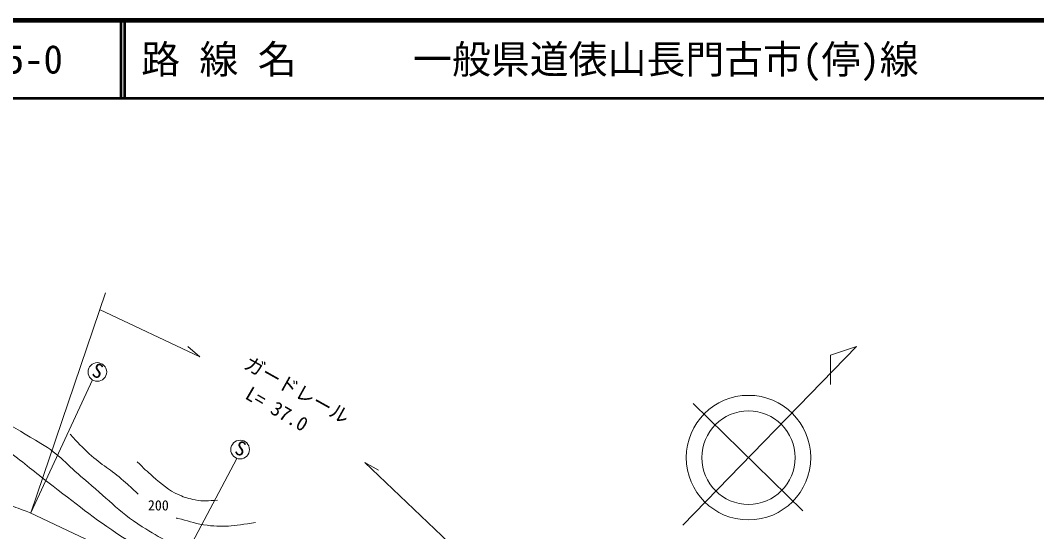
# Model space of a CAD drawing. Units: millimetres, scale not verified. Extents: x 40000 to 680000, y 20000 to 380000.
# Drawn here: x 164850 to 295498, y 314332 to 380000 of the extents above; entities that cross this region are included whole.
import ezdxf
from ezdxf.enums import TextEntityAlignment as Align

# ---------------------------------------------------------------- set-up
doc = ezdxf.new("R2010")
doc.units = ezdxf.units.MM
doc.header["$LTSCALE"] = 1000
for name, color, linetype, lineweight in [('M-BGD', 7, 'Continuous', 13), ('M-STR-HTXT', 7, 'Continuous', 13), ('M-TTL', 2, 'Continuous', 140), ('M-TTL-LINE', 7, 'Continuous', 50), ('M-TTL-TXT', 7, 'Continuous', 13)]:
    doc.layers.add(name, color=color, linetype=linetype, lineweight=lineweight)
doc.styles.add('ＭＳ ゴシック', font='')
doc.styles.get('ＭＳ ゴシック').set_extended_font_data('MS Gothic')

msp = doc.modelspace()

# ---------------------------------------------------------------- linework, layer by layer
at = {"layer": 'M-BGD'}
for p, q in [((174137, 333812), (166185, 316729)), ((251362, 330786), (265438, 316991)), ((192686, 323749), (184372, 308127)), ((184372, 308127), (166039, 316798))]:
    msp.add_line(p, q, dxfattribs=at)
msp.add_lwpolyline([(250011, 315166), (272347, 338126), (269003, 337004), (269003, 333234)], dxfattribs=at)
for centre, radius in [((174750, 334844), 1200), ((258449, 323840), 8000), ((258449, 323840), 6000), ((193104, 324873), 1200)]:
    msp.add_circle(centre, radius, dxfattribs=at)
for points, knots in [([(99008, 297012), (100110, 297149), (100470, 297198), (101376, 297448), (102348, 297716), (102895, 297901), (103786, 298372), (105876, 299477), (107102, 300102), (108833, 301711), (109952, 302751), (110462, 303451), (111479, 304591), (113280, 306609), (114223, 307798), (116035, 309807), (117660, 311610), (118644, 312550), (120300, 314325), (122131, 316288), (122958, 317588), (124958, 319379), (127169, 321359), (128466, 322438), (130987, 324006), (134277, 326051), (136261, 327020), (139890, 328375), (143086, 329569), (144981, 330084), (148373, 330455), (151785, 330828), (153791, 330997), (157159, 330338), (161505, 329489), (163677, 327920), (167488, 325665), (169899, 324238), (170860, 322885), (173026, 321108), (175954, 318705), (177339, 317008), (180527, 314962), (182915, 313430), (184361, 312719), (186977, 311621), (189750, 310456), (191445, 310164), (194221, 309003), (195900, 308301), (196915, 307996), (198403, 306947), (200366, 305564), (201414, 304562), (202656, 302507), (204038, 300223), (204312, 298675), (205110, 296128), (205969, 293386), (205990, 291722), (206839, 288977), (207553, 286668), (208002, 285385), (208942, 283159), (210363, 279794), (211149, 278663), (213411, 274946)], [0, 0, 0, 0, 1, 1, 1, 2, 2, 2, 3, 3, 3, 4, 4, 4, 5, 5, 5, 6, 6, 6, 7, 7, 7, 8, 8, 8, 9, 9, 9, 10, 10, 10, 11, 11, 11, 12, 12, 12, 13, 13, 13, 14, 14, 14, 15, 15, 15, 16, 16, 16, 17, 17, 17, 18, 18, 18, 19, 19, 19, 20, 20, 20, 21, 21, 21, 22, 22, 22, 22]), ([(92965, 291165), (96046, 292564), (96841, 292921), (99304, 294091), (101394, 295084), (102668, 295455), (104632, 296678), (106758, 298001), (107791, 298988), (109664, 300650), (112131, 302839), (113278, 304314), (115553, 306702), (118676, 309981), (120328, 311912), (123483, 315160), (124581, 316289), (125176, 316950), (126381, 317964), (128793, 319993), (130300, 320979), (133080, 322466), (135969, 324012), (137715, 324643), (140796, 325762), (142929, 326536), (144150, 326939), (146377, 327375), (149260, 327939), (150952, 328119), (153881, 327889), (156273, 327701), (157639, 327450), (159894, 326627), (161212, 326146), (161837, 325608), (163003, 324827), (165213, 323345), (166277, 322274), (168403, 320673), (172108, 317883), (174076, 316160), (177971, 313644), (180754, 311845), (182472, 311099), (185345, 309448), (187242, 308357), (188372, 307854), (190195, 306644), (191113, 306034), (191654, 305713), (192459, 304961), (193382, 304100), (193984, 303544), (194339, 302333)], [0, 0, 0, 0, 1, 1, 1, 2, 2, 2, 3, 3, 3, 4, 4, 4, 5, 5, 5, 6, 6, 6, 7, 7, 7, 8, 8, 8, 9, 9, 9, 10, 10, 10, 11, 11, 11, 12, 12, 12, 13, 13, 13, 14, 14, 14, 15, 15, 15, 16, 16, 16, 17, 17, 17, 18, 18, 18, 18]), ([(179978, 319143), (179126, 319987), (178868, 320213), (178132, 320872), (176500, 322334), (175317, 322835), (173715, 324330), (172706, 325273), (172348, 325625), (171238, 326854)], [0, 0, 0, 0, 1, 1, 1, 2, 2, 2, 3, 3, 3, 3]), ([(179884, 323310), (180783, 322389), (181074, 322122), (181894, 321425), (183125, 320378), (183801, 319703), (185275, 319042), (186035, 318700), (186497, 318574), (187315, 318418), (188428, 318207), (188919, 318284), (190213, 318387)], [0, 0, 0, 0, 1, 1, 1, 2, 2, 2, 3, 3, 3, 4, 4, 4, 4]), ([(166039, 316798), (164738, 317301), (164363, 317419), (163278, 317786), (160327, 318785), (156033, 319744), (155578, 319867), (155578, 319867), (155578, 319867), (155578, 319867)], [0, 0, 0, 0, 1, 1, 1, 2, 2, 2, 3, 3, 3, 3]), ([(184885, 316082), (184984, 316059), (185009, 316053), (185088, 316035), (186382, 315735), (187080, 315440), (188390, 315225), (190974, 314801), (192106, 315105), (195089, 315490)], [0, 0, 0, 0, 1, 1, 1, 2, 2, 2, 3, 3, 3, 3])]:
    msp.add_open_spline(points, degree=3, knots=knots, dxfattribs=at)
at = {"layer": 'M-STR-HTXT'}
for p, q in [((175777, 345005), (166185, 316729)), ((175046, 342848), (187904, 336802)), ((187904, 336802), (186377, 338091)), ((209134, 323202), (220835, 312071)), ((209134, 323202), (210890, 322245))]:
    msp.add_line(p, q, dxfattribs=at)
at = {"layer": 'M-TTL'}
msp.add_line((680000, 380000), (40000, 380000), dxfattribs=at)
at = {"layer": 'M-TTL-LINE'}
for p, q in [((177750, 380000), (177750, 370000)), ((178250, 380000), (178250, 370000)), ((40000, 370000), (680000, 370000))]:
    msp.add_line(p, q, dxfattribs=at)

# ---------------------------------------------------------------- texts
at = {"layer": 'M-BGD', "style": 'ＭＳ ゴシック'}
for p in [(174313, 333617), (192667, 323647)]:
    msp.add_text('S', height=1833, rotation=340, dxfattribs=at).set_placement(p, align=Align.BOTTOM_CENTER)
msp.add_text('200', height=1320, dxfattribs=at).set_placement((181243, 316660), align=Align.BOTTOM_LEFT)
at = {"layer": 'M-STR-HTXT', "style": 'ＭＳ ゴシック'}
for s, rotation, p in [('ガードレール', 330.805, (193163, 334923)), ('L= 37.0', 329.76, (193330, 331024))]:
    msp.add_text(s, height=1833, rotation=rotation, dxfattribs=at).set_placement(p, align=Align.BOTTOM_LEFT)
at = {"layer": 'M-TTL-TXT', "style": 'ＭＳ ゴシック'}
for s, p in [('図面コード      15-0', (120380, 375000)), ('路 線 名      一般県道俵山長門古市(停)線', (180380, 375000))]:
    msp.add_text(s, height=3666, dxfattribs=at).set_placement(p, align=Align.MIDDLE_LEFT)

doc.saveas('drawing.dxf')
